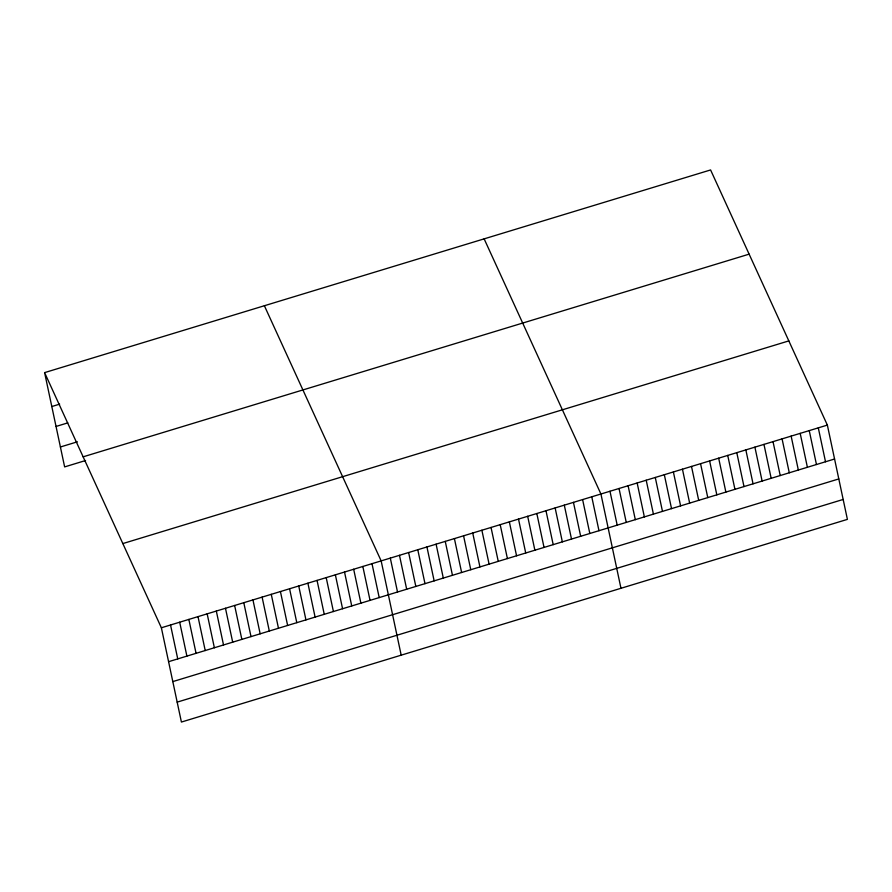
<?xml version="1.0" encoding="UTF-8"?>
<svg xmlns="http://www.w3.org/2000/svg" width="892" height="892" viewBox="0 0 892 892"><rect width="100%" height="100%" fill="white"/><g stroke="black" fill="none" stroke-linecap="round" stroke-linejoin="round"><path stroke-width="1.34" d="M44.6 372.622L710.589 169.948L827.363 425.094L847.4 519.378L181.41 722.052L161.374 627.778L44.6 372.622L64.637 466.906L85.565 460.528M51.803 406.54L59.652 404.143M56.04 426.454L67.814 422.875M60.4 446.981L77.414 441.808M83.134 456.827L749.124 254.153M122.84 543.574L788.829 340.9M161.374 627.778L827.363 425.094M168.588 661.686L834.566 459.012M172.814 681.599L838.803 478.926M177.185 702.127L843.163 499.453M484.144 238.866L600.929 494.012L620.966 588.285M264.378 305.744L381.152 560.89L401.188 655.163M818.298 427.859L825.513 461.766M809.245 430.613L816.459 464.52M800.191 433.367L807.394 467.274M791.137 436.121L798.34 470.039M782.072 438.886L789.286 472.793M773.018 441.64L780.221 475.548M763.965 444.394L771.167 478.302M754.9 447.148L762.114 481.056M745.846 449.902L753.049 483.821M736.792 452.668L743.995 486.575M727.727 455.422L734.941 489.329M718.673 458.176L725.876 492.083M709.619 460.93L716.822 494.837M700.554 463.684L707.769 497.602M691.501 466.449L698.704 500.356M682.447 469.203L689.65 503.11M673.382 471.957L680.596 505.864M664.328 474.711L671.531 508.618M655.274 477.465L662.477 511.384M646.209 480.231L653.423 514.138M637.156 482.985L644.358 516.892M628.102 485.739L635.305 519.646M619.037 488.493L626.251 522.411M609.983 491.247L617.197 525.165M591.764 496.799L598.978 530.707M582.61 499.587L589.824 533.494M573.456 502.363L580.659 536.282M564.302 505.151L571.504 539.069M555.136 507.938L562.35 541.857M545.982 510.726L553.196 544.644M536.828 513.513L544.031 547.42M527.674 516.301L534.877 550.208M518.508 519.088L525.722 552.995M509.354 521.876L516.557 555.783M500.2 524.663L507.403 558.57M491.035 527.451L498.249 561.358M481.881 530.238L489.095 564.145M472.727 533.026L479.929 566.933M463.572 535.813L470.775 569.72M454.407 538.601L461.621 572.508M445.253 541.388L452.456 575.295M436.099 544.176L443.302 578.083M426.933 546.952L434.148 580.87M417.779 549.74L424.993 583.658M408.625 552.527L415.828 586.445M399.471 555.315L406.674 589.233M390.306 558.102L397.52 592.009M371.997 563.677L379.2 597.584M362.832 566.465L370.046 600.372M353.678 569.252L360.892 603.159M344.524 572.04L351.727 605.947M335.37 574.827L342.573 608.734M326.204 577.615L333.418 611.522M317.05 580.402L324.253 614.309M307.896 583.19L315.099 617.097M298.731 585.977L305.945 619.884M289.577 588.753L296.791 622.672M280.423 591.541L287.625 625.459M271.268 594.328L278.471 628.247M262.103 597.116L269.317 631.034M252.949 599.903L260.163 633.811M243.795 602.691L250.998 636.598M234.641 605.478L241.844 639.386M225.475 608.266L232.689 642.173M216.321 611.053L223.524 644.961M207.167 613.841L214.37 647.748M198.002 616.628L205.216 650.536M188.848 619.416L196.062 653.323M179.693 622.203L186.896 656.111M170.539 624.991L177.742 658.898"/></g></svg>
